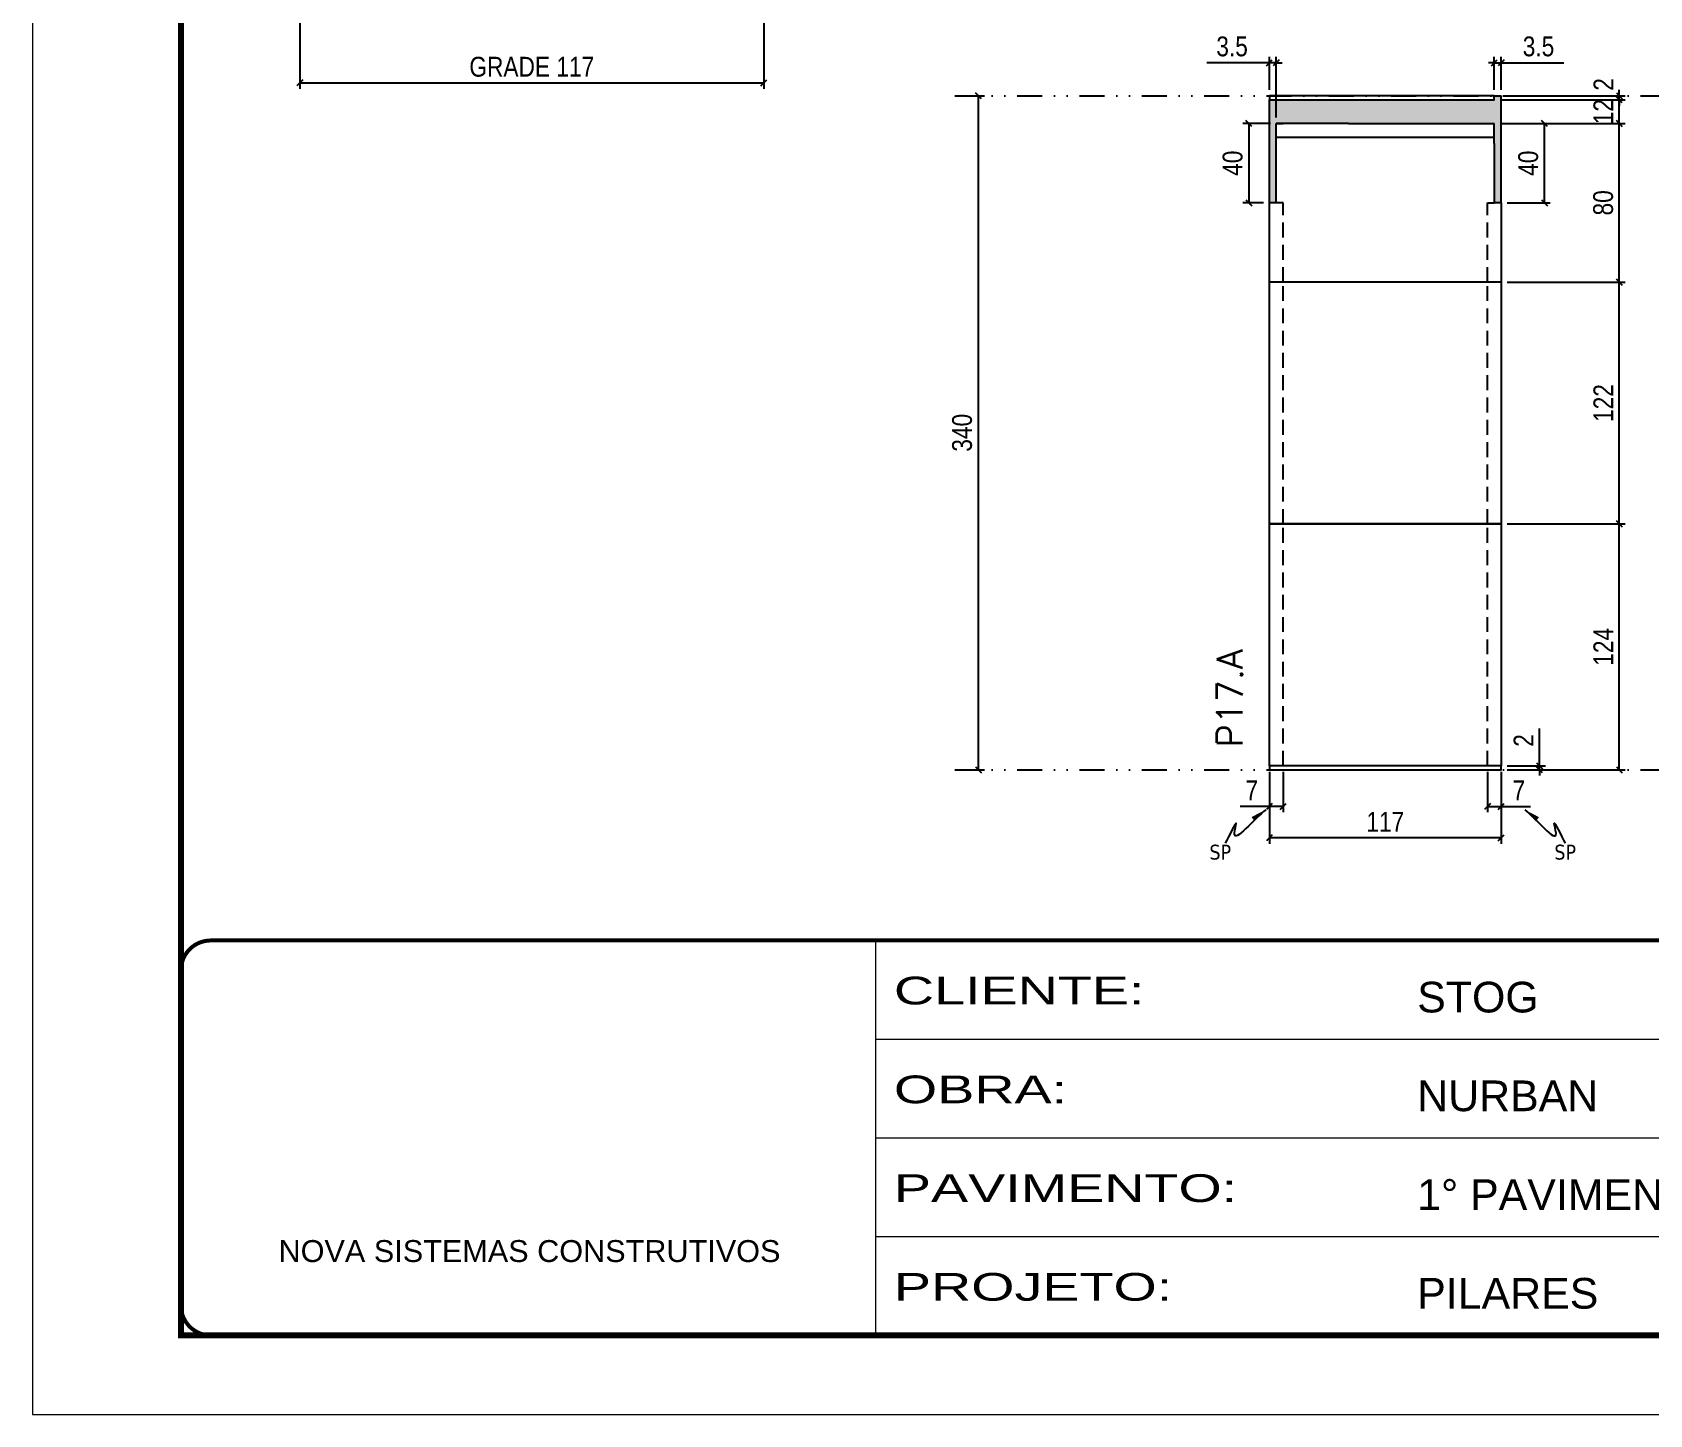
# Model space of a CAD drawing. Header units: millimetres. Extents: x 169816 to 178745, y 96537 to 113647.
# Drawn here: x 169816 to 170632, y 105726 to 106423 of the extents above; entities that cross this region are included whole.
import ezdxf

# ---------------------------------------------------------------- set-up
doc = ezdxf.new("R2010")
doc.units = ezdxf.units.MM
for name, pattern in [('CONTINUO', [0]), ('DASHED', [0.75, 0.5, -0.25]), ('DIVIDE2', [0.625, 0.25, -0.125, 0, -0.125, 0, -0.125]), ('HIDDEN', [0.375, 0.25, -0.125])]:
    doc.linetypes.add(name, pattern=pattern)
for name, color, linetype in [('COTA', 241, 'Continuous'), ('Cota Seção (2x)', 241, 'Continuous'), ('Nível', 160, 'Continuous'), ('Painéis', 200, 'Continuous'), ('SARR_2.2x7', 40, 'Continuous'), ('Sarrafo de Pressão', 42, 'HIDDEN'), ('texto', 7, 'Continuous')]:
    doc.layers.add(name, color=color, linetype=linetype)
for name, color, linetype, lineweight in [('Folhas', 255, 'Continuous', 9), ('SARRAFO DE PRESSAO', 251, 'DASHED', 9), ('Texto Seção', 7, 'Continuous', 15)]:
    doc.layers.add(name, color=color, linetype=linetype, lineweight=lineweight)
doc.styles.add('ARIAL', font='arial.ttf')
doc.styles.add('COTA TECNICA', font='techl___.ttf', dxfattribs={"height": 10})
doc.styles.add('COTA TECNICA 2X', font='techl___.ttf', dxfattribs={"height": 10})
doc.styles.add('COTA TECNICA-50', font='techl___.ttf', dxfattribs={"height": 10})
doc.styles.add('REGUA-120', font='ROMANS.shx', dxfattribs={"height": 15})
doc.styles.get("Standard").update_dxf_attribs({"font": 'arial.ttf'})
doc.styles.add('Tecnologia', font='')
doc.styles.get('Tecnologia').set_extended_font_data('Forgotten Futurist')
doc.dimstyles.new('COTA PAINEL-50', dxfattribs={"dimtxt": 10, "dimasz": 3, "dimexe": 3, "dimexo": 3, "dimgap": 3, "dimtad": 1, "dimdec": 1, "dimzin": 12, "dimdsep": 46, "dimtxsty": 'COTA TECNICA-50', "dimblk1": 'OBLIQUE', "dimblk2": 'OBLIQUE', "dimsah": 1, "dimcen": 0.9, "dimclrd": 4, "dimclre": 4, "dimclrt": 240, "dimadec": 1, "dimazin": 3, "dimtfac": 1, "dimtdec": 1, "dimtmove": 0, "dimatfit": 3, "dimfxl": 1, "dimtolj": 1, "dimtzin": 12, "dimarcsym": 0})
doc.dimstyles.new('PAINEL', dxfattribs={"dimtxt": 10, "dimasz": 3, "dimexe": 3, "dimexo": 3, "dimgap": 3, "dimtad": 1, "dimdec": 1, "dimzin": 12, "dimdsep": 46, "dimtxsty": 'COTA TECNICA', "dimblk1": 'OBLIQUE', "dimblk2": 'OBLIQUE', "dimsah": 1, "dimcen": 0.9, "dimclrd": 4, "dimclre": 4, "dimclrt": 240, "dimadec": 1, "dimazin": 3, "dimtfac": 1, "dimtdec": 1, "dimtmove": 0, "dimatfit": 3, "dimfxl": 1, "dimtolj": 1, "dimtzin": 12, "dimarcsym": 0})
doc.dimstyles.new('SECAO PILAR', dxfattribs={"dimtxt": 10, "dimasz": 3, "dimexe": 3, "dimexo": 3, "dimgap": 3, "dimtad": 1, "dimdec": 1, "dimlfac": 0.5, "dimzin": 12, "dimdsep": 46, "dimtxsty": 'COTA TECNICA 2X', "dimblk1": 'OBLIQUE', "dimblk2": 'OBLIQUE', "dimsah": 1, "dimcen": 0.9, "dimclrd": 256, "dimclre": 256, "dimclrt": 256, "dimadec": 1, "dimazin": 3, "dimtfac": 1, "dimtdec": 1, "dimtmove": 0, "dimatfit": 3, "dimfxl": 1, "dimtolj": 1, "dimtzin": 12, "dimarcsym": 0})
doc.dimstyles.get("Standard").update_dxf_attribs({"dimtxt": 0.18, "dimasz": 0.18, "dimexe": 0.18, "dimexo": 0.0625, "dimgap": 0.09, "dimtad": 0, "dimtih": 1, "dimtoh": 1, "dimdec": 4, "dimzin": 0, "dimdsep": 46, "dimtxsty": 'Standard', "dimcen": 0.09, "dimadec": 0, "dimazin": 0, "dimtfac": 1, "dimtdec": 4, "dimtofl": 0, "dimtmove": 0, "dimatfit": 3, "dimfxl": 1, "dimtolj": 1, "dimtzin": 0, "dimarcsym": 0})

# ---------------------------------------------------------------- blocks, each defined once
blk = doc.blocks.new('9999999999')
at = {"color": 30, "linetype": 'CONTINUO'}
for p, q in [((98564.56, 34230.21), (98564.56, 34429.45)), ((98564.56, 34379.64), (99583.98, 34379.64)), ((98564.56, 34329.83), (99487.98, 34329.83)), ((98564.56, 34280.02), (99487.98, 34280.02))]:
    blk.add_line(p, q, dxfattribs=at)
at = {"color": 30, "linetype": 'CONTINUO', "const_width": 2}
blk.add_lwpolyline([(99583.98, 34230.21), (99583.98, 34414.45, 0.414214), (99568.98, 34429.45), (98228.98, 34429.45, 0.414214), (98213.98, 34414.45), (98213.98, 34245.21, 0.414214), (98228.98, 34230.21), (99583.98, 34230.21)], format="xyb", dxfattribs=at)
at = {"layer": 'Folhas'}
blk.add_lwpolyline([(98138.98, 34190.21), (99623.98, 34190.21), (99623.98, 35240.21), (98138.98, 35240.21)], close=True, dxfattribs=at)
at = {"layer": 'Folhas', "color": 30, "const_width": 3}
blk.add_lwpolyline([(98213.98, 34230.21), (99583.98, 34230.21), (99583.98, 35200.21), (98213.98, 35200.21)], close=True, dxfattribs=at)
at = {"color": 7, "linetype": 'Continuous', "ltscale": 5, "style": 'ARIAL'}
for s, height, p in [('STOG', 15.483, (98837.68, 34393.13)), ('NURBAN', 15.483, (98837.68, 34343.32)), ('1° PAVIMENTO', 15.4829, (98837.68, 34293.51)), ('NOVA SISTEMAS CONSTRUTIVOS', 11.0592, (98263.19, 34267.21)), ('PILARES', 15.483, (98837.68, 34243.7))]:
    blk.add_text(s, height=height, dxfattribs=at).set_placement(p)
at = {"layer": 'Folhas', "color": 7, "style": 'Tecnologia', "width": 1.5}
for s, p in [('CLIENTE:', (98573.65, 34397.17)), ('OBRA:', (98573.65, 34347.31)), ('PAVIMENTO:', (98573.65, 34297.5)), ('PROJETO:', (98573.65, 34247.69))]:
    blk.add_text(s, height=14, dxfattribs=at).set_placement(p)
blk = doc.blocks.new('_Oblique')
at = {"color": 0, "linetype": 'ByBlock', "lineweight": -2}
blk.add_line((-0.5, -0.5), (0.5, 0.5), dxfattribs=at)
blk = doc.blocks.new('*D953')
at = {"layer": 'Cota Seção (2x)', "lineweight": -2, "transparency": 16777216}
for p, q in [((169951, 106463.56), (169951, 106394.56)), ((170185, 106463.56), (170185, 106394.56)), ((169951, 106397.56), (170185, 106397.56))]:
    blk.add_line(p, q, dxfattribs=at)
at = {"layer": 'Defpoints', "color": 0, "transparency": 16777216}
for p in [(169951, 106466.56), (170185, 106466.56), (170185, 106397.56)]:
    blk.add_point(p, dxfattribs=at)
at = {"layer": 'Cota Seção (2x)', "lineweight": -2, "transparency": 16777216, "xscale": 3, "yscale": 3, "zscale": 3, "rotation": 180}
blk.add_blockref('_Oblique', (169951, 106397.56), dxfattribs=at)
at = {"layer": 'Cota Seção (2x)', "lineweight": -2, "transparency": 16777216, "xscale": 3, "yscale": 3, "zscale": 3}
blk.add_blockref('_Oblique', (170185, 106397.56), dxfattribs=at)
at = {"layer": 'Cota Seção (2x)', "transparency": 16777216, "insert": (170068, 106405.66), "char_height": 10, "attachment_point": 5, "style": 'COTA TECNICA 2X'}
blk.add_mtext('\\A1;GRADE 117', dxfattribs=at)
blk = doc.blocks.new('*D1061')
at = {"layer": 'COTA', "color": 4, "lineweight": -2, "transparency": 16777216}
for p, q in [((170284.49, 106391.06), (170296.34, 106391.06)), ((170293.34, 106051.06), (170293.34, 106391.06)), ((170284.49, 106051.06), (170296.34, 106051.06))]:
    blk.add_line(p, q, dxfattribs=at)
at = {"layer": 'Defpoints', "color": 0, "transparency": 16777216}
for p in [(170281.49, 106391.06), (170293.34, 106391.06), (170281.49, 106051.06)]:
    blk.add_point(p, dxfattribs=at)
at = {"layer": 'COTA', "color": 4, "lineweight": -2, "transparency": 16777216, "xscale": 3, "yscale": 3, "zscale": 3}
for p, rotation in [((170293.34, 106391.06), 90), ((170293.34, 106051.06), 270)]:
    blk.add_blockref('_Oblique', p, dxfattribs=dict(at, rotation=rotation))
at = {"layer": 'COTA', "color": 240, "transparency": 16777216, "insert": (170285.13, 106221.06), "char_height": 10, "attachment_point": 5, "rotation": 90, "style": 'COTA TECNICA-50'}
blk.add_mtext('\\A1;340', dxfattribs=at)
blk = doc.blocks.new('*D781')
at = {"layer": 'COTA', "color": 4, "lineweight": -2, "transparency": 16777216}
for p, q in [((170440.11, 106050.06), (170440.11, 106013.7)), ((170557.11, 106050.06), (170557.11, 106013.7)), ((170557.11, 106016.7), (170440.11, 106016.7))]:
    blk.add_line(p, q, dxfattribs=at)
at = {"layer": 'Defpoints', "color": 0, "transparency": 16777216}
for p in [(170440.11, 106053.06), (170557.11, 106053.06), (170440.11, 106016.7)]:
    blk.add_point(p, dxfattribs=at)
at = {"layer": 'COTA', "color": 4, "lineweight": -2, "transparency": 16777216, "xscale": 3, "yscale": 3, "zscale": 3, "rotation": 180}
blk.add_blockref('_Oblique', (170440.11, 106016.7), dxfattribs=at)
at = {"layer": 'COTA', "color": 4, "lineweight": -2, "transparency": 16777216, "xscale": 3, "yscale": 3, "zscale": 3}
blk.add_blockref('_Oblique', (170557.11, 106016.7), dxfattribs=at)
at = {"layer": 'COTA', "color": 240, "transparency": 16777216, "insert": (170498.61, 106024.78), "char_height": 10, "attachment_point": 5, "style": 'COTA TECNICA'}
blk.add_mtext('\\A1;117', dxfattribs=at)
blk = doc.blocks.new('*D782')
at = {"layer": 'COTA', "color": 4, "lineweight": -2, "transparency": 16777216}
for p, q in [((170550.11, 106050.06), (170550.11, 106029.55)), ((170557.11, 106048.06), (170557.11, 106029.55)), ((170550.11, 106032.55), (170557.11, 106032.55)), ((170557.11, 106032.55), (170571.84, 106032.55))]:
    blk.add_line(p, q, dxfattribs=at)
at = {"layer": 'Defpoints', "color": 0, "transparency": 16777216}
for p in [(170550.11, 106053.06), (170557.11, 106051.06), (170557.11, 106032.55)]:
    blk.add_point(p, dxfattribs=at)
at = {"layer": 'COTA', "color": 4, "lineweight": -2, "transparency": 16777216, "xscale": 3, "yscale": 3, "zscale": 3, "rotation": 180}
blk.add_blockref('_Oblique', (170550.11, 106032.55), dxfattribs=at)
at = {"layer": 'COTA', "color": 4, "lineweight": -2, "transparency": 16777216, "xscale": 3, "yscale": 3, "zscale": 3}
blk.add_blockref('_Oblique', (170557.11, 106032.55), dxfattribs=at)
at = {"layer": 'COTA', "color": 240, "transparency": 16777216, "insert": (170565.98, 106040.63), "char_height": 10, "attachment_point": 5, "style": 'COTA TECNICA-50'}
blk.add_mtext('\\A1;7', dxfattribs=at)
blk = doc.blocks.new('*D783')
at = {"layer": 'COTA', "color": 4, "lineweight": -2, "transparency": 16777216}
for p, q in [((170440.11, 106048.06), (170440.11, 106029.55)), ((170447.11, 106050.06), (170447.11, 106029.55)), ((170440.11, 106032.55), (170425.38, 106032.55)), ((170447.11, 106032.55), (170440.11, 106032.55))]:
    blk.add_line(p, q, dxfattribs=at)
at = {"layer": 'Defpoints', "color": 0, "transparency": 16777216}
for p in [(170440.11, 106051.06), (170447.11, 106053.06), (170440.11, 106032.55)]:
    blk.add_point(p, dxfattribs=at)
at = {"layer": 'COTA', "color": 4, "lineweight": -2, "transparency": 16777216, "xscale": 3, "yscale": 3, "zscale": 3, "rotation": 180}
blk.add_blockref('_Oblique', (170440.11, 106032.55), dxfattribs=at)
at = {"layer": 'COTA', "color": 4, "lineweight": -2, "transparency": 16777216, "xscale": 3, "yscale": 3, "zscale": 3}
blk.add_blockref('_Oblique', (170447.11, 106032.55), dxfattribs=at)
at = {"layer": 'COTA', "color": 240, "transparency": 16777216, "insert": (170431.25, 106040.63), "char_height": 10, "attachment_point": 5, "style": 'COTA TECNICA-50'}
blk.add_mtext('\\A1;7', dxfattribs=at)
blk = doc.blocks.new('*D784')
at = {"layer": 'COTA', "color": 4, "linetype": 'ByBlock', "lineweight": -2, "transparency": 16777216}
for p, q in [((170560.11, 106175.06), (170619.68, 106175.06)), ((170616.68, 106051.06), (170616.68, 106175.06)), ((170560.11, 106051.06), (170619.68, 106051.06))]:
    blk.add_line(p, q, dxfattribs=at)
at = {"layer": 'Defpoints', "color": 0, "linetype": 'ByBlock', "transparency": 16777216}
for p in [(170557.11, 106175.06), (170616.68, 106175.06), (170557.11, 106051.06)]:
    blk.add_point(p, dxfattribs=at)
at = {"layer": 'COTA', "color": 4, "linetype": 'ByBlock', "lineweight": -2, "transparency": 16777216, "xscale": 3, "yscale": 3, "zscale": 3}
for p, rotation in [((170616.68, 106175.06), 90), ((170616.68, 106051.06), 270)]:
    blk.add_blockref('_Oblique', p, dxfattribs=dict(at, rotation=rotation))
at = {"layer": 'COTA', "color": 240, "linetype": 'ByBlock', "transparency": 16777216, "insert": (170608.61, 106113.06), "char_height": 10, "attachment_point": 5, "rotation": 90, "style": 'COTA TECNICA'}
blk.add_mtext('\\A1;124', dxfattribs=at)
blk = doc.blocks.new('*D785')
at = {"layer": 'COTA', "color": 4, "lineweight": -2, "transparency": 16777216}
for p, q in [((170576.37, 106053.06), (170576.37, 106071.87)), ((170560.11, 106053.06), (170579.37, 106053.06)), ((170560.11, 106051.06), (170579.37, 106051.06)), ((170576.37, 106051.06), (170576.37, 106053.06)), ((170576.37, 106051.06), (170576.37, 106048.06))]:
    blk.add_line(p, q, dxfattribs=at)
at = {"layer": 'Defpoints', "color": 0, "transparency": 16777216}
for p in [(170557.11, 106053.06), (170557.11, 106051.06), (170576.37, 106051.06)]:
    blk.add_point(p, dxfattribs=at)
at = {"layer": 'COTA', "color": 4, "lineweight": -2, "transparency": 16777216, "xscale": 3, "yscale": 3, "zscale": 3}
for p, rotation in [((170576.37, 106053.06), 270), ((170576.37, 106051.06), 90)]:
    blk.add_blockref('_Oblique', p, dxfattribs=dict(at, rotation=rotation))
at = {"layer": 'COTA', "color": 240, "transparency": 16777216, "insert": (170568.37, 106065.81), "char_height": 10, "attachment_point": 5, "rotation": 90, "style": 'COTA TECNICA-50'}
blk.add_mtext('\\A1;2', dxfattribs=at)
blk = doc.blocks.new('*D786')
at = {"layer": 'COTA', "color": 4, "linetype": 'ByBlock', "lineweight": -2, "transparency": 16777216}
for p, q in [((170560.11, 106175.06), (170619.68, 106175.06)), ((170616.68, 106051.06), (170616.68, 106175.06)), ((170560.11, 106051.06), (170619.68, 106051.06))]:
    blk.add_line(p, q, dxfattribs=at)
at = {"layer": 'Defpoints', "color": 0, "linetype": 'ByBlock', "transparency": 16777216}
for p in [(170557.11, 106175.06), (170616.68, 106175.06), (170557.11, 106051.06)]:
    blk.add_point(p, dxfattribs=at)
at = {"layer": 'COTA', "color": 4, "linetype": 'ByBlock', "lineweight": -2, "transparency": 16777216, "xscale": 3, "yscale": 3, "zscale": 3}
for p, rotation in [((170616.68, 106175.06), 90), ((170616.68, 106051.06), 270)]:
    blk.add_blockref('_Oblique', p, dxfattribs=dict(at, rotation=rotation))
at = {"layer": 'COTA', "color": 240, "linetype": 'ByBlock', "transparency": 16777216, "insert": (170608.61, 106113.06), "char_height": 10, "attachment_point": 5, "rotation": 90, "style": 'COTA TECNICA'}
blk.add_mtext('\\A1;124', dxfattribs=at)
blk = doc.blocks.new('*D1046')
at = {"layer": 'COTA', "color": 4, "lineweight": -2, "transparency": 16777216}
for p, q in [((170560.11, 106297.06), (170619.68, 106297.06)), ((170616.68, 106175.06), (170616.68, 106297.06)), ((170560.11, 106175.06), (170619.68, 106175.06))]:
    blk.add_line(p, q, dxfattribs=at)
at = {"layer": 'Defpoints', "color": 0, "transparency": 16777216}
for p in [(170557.11, 106297.06), (170616.68, 106297.06), (170557.11, 106175.06)]:
    blk.add_point(p, dxfattribs=at)
at = {"layer": 'COTA', "color": 4, "lineweight": -2, "transparency": 16777216, "xscale": 3, "yscale": 3, "zscale": 3}
for p, rotation in [((170616.68, 106297.06), 90), ((170616.68, 106175.06), 270)]:
    blk.add_blockref('_Oblique', p, dxfattribs=dict(at, rotation=rotation))
at = {"layer": 'COTA', "color": 240, "transparency": 16777216, "insert": (170608.62, 106236.06), "char_height": 10, "attachment_point": 5, "rotation": 90, "style": 'COTA TECNICA'}
blk.add_mtext('\\A1;122', dxfattribs=at)
blk = doc.blocks.new('*D1047')
at = {"layer": 'COTA', "color": 4, "lineweight": -2, "transparency": 16777216}
for p, q in [((170556.61, 106377.06), (170619.68, 106377.06)), ((170616.68, 106297.06), (170616.68, 106377.06)), ((170560.11, 106297.06), (170619.68, 106297.06))]:
    blk.add_line(p, q, dxfattribs=at)
at = {"layer": 'Defpoints', "color": 0, "transparency": 16777216}
for p in [(170553.61, 106377.06), (170616.68, 106377.06), (170557.11, 106297.06)]:
    blk.add_point(p, dxfattribs=at)
at = {"layer": 'COTA', "color": 4, "lineweight": -2, "transparency": 16777216, "xscale": 3, "yscale": 3, "zscale": 3}
for p, rotation in [((170616.68, 106377.06), 90), ((170616.68, 106297.06), 270)]:
    blk.add_blockref('_Oblique', p, dxfattribs=dict(at, rotation=rotation))
at = {"layer": 'COTA', "color": 240, "transparency": 16777216, "insert": (170608.56, 106337.06), "char_height": 10, "attachment_point": 5, "rotation": 90, "style": 'COTA TECNICA'}
blk.add_mtext('\\A1;80', dxfattribs=at)
blk = doc.blocks.new('*D1048')
at = {"layer": 'COTA', "color": 4, "lineweight": -2, "transparency": 16777216}
for p, q in [((170556.61, 106389.06), (170619.68, 106389.06)), ((170616.68, 106377.06), (170616.68, 106389.06)), ((170556.61, 106377.06), (170619.68, 106377.06))]:
    blk.add_line(p, q, dxfattribs=at)
at = {"layer": 'Defpoints', "color": 0, "transparency": 16777216}
for p in [(170553.61, 106389.06), (170616.68, 106389.06), (170553.61, 106377.06)]:
    blk.add_point(p, dxfattribs=at)
at = {"layer": 'COTA', "color": 4, "lineweight": -2, "transparency": 16777216, "xscale": 3, "yscale": 3, "zscale": 3}
for p, rotation in [((170616.68, 106389.06), 90), ((170616.68, 106377.06), 270)]:
    blk.add_blockref('_Oblique', p, dxfattribs=dict(at, rotation=rotation))
at = {"layer": 'COTA', "color": 240, "transparency": 16777216, "insert": (170608.62, 106383.06), "char_height": 10, "attachment_point": 5, "rotation": 90, "style": 'COTA TECNICA'}
blk.add_mtext('\\A1;12', dxfattribs=at)
blk = doc.blocks.new('*D1049')
at = {"layer": 'COTA', "color": 4, "lineweight": -2, "transparency": 16777216}
for p, q in [((170616.68, 106391.06), (170616.68, 106394.06)), ((170556.61, 106389.06), (170619.68, 106389.06)), ((170558.36, 106391.06), (170619.68, 106391.06)), ((170616.68, 106389.06), (170616.68, 106391.06)), ((170616.68, 106389.06), (170616.68, 106386.06))]:
    blk.add_line(p, q, dxfattribs=at)
at = {"layer": 'Defpoints', "color": 0, "transparency": 16777216}
for p in [(170553.61, 106389.06), (170555.36, 106391.06), (170616.68, 106391.06)]:
    blk.add_point(p, dxfattribs=at)
at = {"layer": 'COTA', "color": 4, "lineweight": -2, "transparency": 16777216, "xscale": 3, "yscale": 3, "zscale": 3}
for p, rotation in [((170616.68, 106391.06), 270), ((170616.68, 106389.06), 90)]:
    blk.add_blockref('_Oblique', p, dxfattribs=dict(at, rotation=rotation))
at = {"layer": 'COTA', "color": 240, "transparency": 16777216, "insert": (170608.68, 106396.81), "char_height": 10, "attachment_point": 5, "rotation": 90, "style": 'COTA TECNICA'}
blk.add_mtext('\\A1;2', dxfattribs=at)
blk = doc.blocks.new('*D1050')
at = {"layer": 'COTA', "color": 4, "lineweight": -2, "transparency": 16777216}
for p, q in [((170556.61, 106377.06), (170581.86, 106377.06)), ((170578.86, 106337.06), (170578.86, 106377.06)), ((170560.11, 106337.06), (170581.86, 106337.06))]:
    blk.add_line(p, q, dxfattribs=at)
at = {"layer": 'Defpoints', "color": 0, "transparency": 16777216}
for p in [(170553.61, 106377.06), (170578.86, 106377.06), (170557.11, 106337.06)]:
    blk.add_point(p, dxfattribs=at)
at = {"layer": 'COTA', "color": 4, "lineweight": -2, "transparency": 16777216, "xscale": 3, "yscale": 3, "zscale": 3}
for p, rotation in [((170578.86, 106377.06), 90), ((170578.86, 106337.06), 270)]:
    blk.add_blockref('_Oblique', p, dxfattribs=dict(at, rotation=rotation))
at = {"layer": 'COTA', "color": 240, "transparency": 16777216, "insert": (170570.75, 106357.06), "char_height": 10, "attachment_point": 5, "rotation": 90, "style": 'COTA TECNICA'}
blk.add_mtext('\\A1;40', dxfattribs=at)
blk = doc.blocks.new('*D1053')
at = {"layer": 'COTA', "color": 4, "lineweight": -2, "transparency": 16777216}
for p, q in [((170553.61, 106394.06), (170553.61, 106410.71)), ((170557.11, 106394.06), (170557.11, 106410.71)), ((170553.61, 106407.71), (170550.61, 106407.71)), ((170553.61, 106407.71), (170557.11, 106407.71)), ((170557.11, 106407.71), (170588.72, 106407.71))]:
    blk.add_line(p, q, dxfattribs=at)
at = {"layer": 'Defpoints', "color": 0, "transparency": 16777216}
for p in [(170557.11, 106407.71), (170553.61, 106391.06), (170557.11, 106391.06)]:
    blk.add_point(p, dxfattribs=at)
at = {"layer": 'COTA', "color": 4, "lineweight": -2, "transparency": 16777216, "xscale": 3, "yscale": 3, "zscale": 3}
blk.add_blockref('_Oblique', (170553.61, 106407.71), dxfattribs=at)
at = {"layer": 'COTA', "color": 4, "lineweight": -2, "transparency": 16777216, "xscale": 3, "yscale": 3, "zscale": 3, "rotation": 180}
blk.add_blockref('_Oblique', (170557.11, 106407.71), dxfattribs=at)
at = {"layer": 'COTA', "color": 240, "transparency": 16777216, "insert": (170575.91, 106415.93), "char_height": 10, "attachment_point": 5, "style": 'COTA TECNICA'}
blk.add_mtext('\\A1;3.5', dxfattribs=at)
blk = doc.blocks.new('*D1544')
at = {"layer": 'Defpoints', "color": 0, "transparency": 16777216}
for p in [(170443.61, 106377.06), (170429.72, 106337.06), (170440.11, 106337.06)]:
    blk.add_point(p, dxfattribs=at)
at = {"layer": 'Painéis', "color": 4, "lineweight": -2, "transparency": 16777216}
for p, q in [((170440.61, 106377.06), (170426.72, 106377.06)), ((170429.72, 106377.06), (170429.72, 106337.06)), ((170437.11, 106337.06), (170426.72, 106337.06))]:
    blk.add_line(p, q, dxfattribs=at)
at = {"layer": 'Painéis', "color": 4, "lineweight": -2, "transparency": 16777216, "xscale": 3, "yscale": 3, "zscale": 3}
for p, rotation in [((170429.72, 106377.06), 90), ((170429.72, 106337.06), 270)]:
    blk.add_blockref('_Oblique', p, dxfattribs=dict(at, rotation=rotation))
at = {"layer": 'Painéis', "color": 240, "transparency": 16777216, "insert": (170421.62, 106357.06), "char_height": 10, "attachment_point": 5, "rotation": 90, "style": 'COTA TECNICA'}
blk.add_mtext('\\A1;40', dxfattribs=at)
blk = doc.blocks.new('*D1545')
at = {"layer": 'Defpoints', "color": 0, "transparency": 16777216}
for p in [(170440.11, 106407.71), (170440.11, 106391.06), (170443.61, 106377.06)]:
    blk.add_point(p, dxfattribs=at)
at = {"layer": 'Painéis', "color": 4, "lineweight": -2, "transparency": 16777216}
for p, q in [((170440.11, 106394.06), (170440.11, 106410.71)), ((170443.61, 106380.06), (170443.61, 106410.71)), ((170440.11, 106407.71), (170408.51, 106407.71)), ((170443.61, 106407.71), (170440.11, 106407.71)), ((170443.61, 106407.71), (170446.61, 106407.71))]:
    blk.add_line(p, q, dxfattribs=at)
at = {"layer": 'Painéis', "color": 4, "lineweight": -2, "transparency": 16777216, "xscale": 3, "yscale": 3, "zscale": 3}
blk.add_blockref('_Oblique', (170440.11, 106407.71), dxfattribs=at)
at = {"layer": 'Painéis', "color": 4, "lineweight": -2, "transparency": 16777216, "xscale": 3, "yscale": 3, "zscale": 3, "rotation": 180}
blk.add_blockref('_Oblique', (170443.61, 106407.71), dxfattribs=at)
at = {"layer": 'Painéis', "color": 240, "transparency": 16777216, "insert": (170421.31, 106415.93), "char_height": 10, "attachment_point": 5, "style": 'COTA TECNICA'}
blk.add_mtext('\\A1;3.5', dxfattribs=at)

msp = doc.modelspace()

# ---------------------------------------------------------------- hatches: boundary and pattern name
at = {"layer": 'COTA', "linetype": 'ByBlock'}
h = msp.add_hatch(dxfattribs=at)
h.set_pattern_fill('AR-CONC', color=256, scale=0.03)
h.paths.add_polyline_path([(170553.61, 106377.06), (170553.61, 106367.06), (170553.61, 106337.06), (170557.11, 106337.06), (170557.11, 106391.06), (170553.61, 106391.06), (170553.61, 106389.06), (170440.11, 106389.06), (170440.11, 106337.06), (170443.61, 106337.06), (170443.61, 106377.06), (170480.11, 106377.06)])

# ---------------------------------------------------------------- linework, layer by layer
for p, q in [((170440.11, 106391.06), (170440.11, 106391.06)), ((170440.11, 106337.06), (170440.11, 106389.06)), ((170553.61, 106391.06), (170557.11, 106391.06)), ((170557.11, 106337.06), (170557.11, 106391.06))]:
    msp.add_line(p, q, dxfattribs=at)
at = {"layer": 'Nível', "color": 4, "linetype": 'DIVIDE2', "ltscale": 50}
for p, q in [((170281.49, 106391.06), (171261.02, 106391.06)), ((170281.49, 106051.06), (171261.02, 106051.06))]:
    msp.add_line(p, q, dxfattribs=at)
at = {"layer": 'Painéis'}
for p, q in [((170480.11, 106377.06), (170443.61, 106377.06)), ((170443.61, 106337.06), (170443.61, 106377.06)), ((170480.11, 106377.06), (170553.61, 106377.06)), ((170553.61, 106367.06), (170553.61, 106377.06)), ((170553.61, 106367.06), (170553.61, 106367.06)), ((170553.61, 106367.06), (170553.61, 106337.06)), ((170440.11, 106239.06), (170440.11, 106337.06)), ((170443.61, 106337.06), (170440.11, 106337.06)), ((170557.11, 106337.06), (170553.61, 106337.06)), ((170557.11, 106337.06), (170557.11, 106239.06)), ((170557.11, 106297.06), (170440.11, 106297.06)), ((170440.11, 106175.06), (170440.11, 106239.06)), ((170557.11, 106239.06), (170557.11, 106175.06)), ((170440.11, 106175.06), (170557.11, 106175.06)), ((170440.11, 106053.06), (170440.11, 106175.06)), ((170557.11, 106175.06), (170440.11, 106175.06)), ((170557.11, 106175.06), (170557.11, 106053.06)), ((170557.11, 106053.06), (170440.11, 106053.06))]:
    msp.add_line(p, q, dxfattribs=at)
for points in [[(170440.11, 106389.06), (170553.61, 106389.06), (170553.61, 106391.06), (170440.11, 106391.06)], [(170440.11, 106051.06), (170557.11, 106051.06), (170557.11, 106053.06), (170440.11, 106053.06)]]:
    msp.add_lwpolyline(points, close=True, dxfattribs=at)
at = {"layer": 'SARR_2.2x7'}
msp.add_line((170553.61, 106370.06), (170443.61, 106370.06), dxfattribs=at)
at = {"layer": 'Sarrafo de Pressão', "ltscale": 30}
for p, q in [((170443.61, 106377.06), (170447.11, 106377.06)), ((170447.11, 106337.06), (170443.61, 106337.06)), ((170447.11, 106297.06), (170447.11, 106337.06)), ((170550.11, 106297.06), (170550.11, 106337.06)), ((170550.11, 106337.06), (170553.61, 106337.06)), ((170447.11, 106175.06), (170447.11, 106297.06)), ((170550.11, 106175.06), (170550.11, 106297.06)), ((170447.11, 106053.06), (170447.11, 106175.06)), ((170550.11, 106053.06), (170550.11, 106175.06))]:
    msp.add_line(p, q, dxfattribs=at)

# ---------------------------------------------------------------- block references
at = {"layer": 'SARRAFO DE PRESSAO', "color": 6, "linetype": 'ByBlock'}
msp.add_blockref('9999999999', (71677.04, 71535.45), dxfattribs=at)

# ---------------------------------------------------------------- texts
at = {"layer": 'texto', "color": 0, "char_height": 7.5, "attachment_point": 5}
for insert in [(170415.34, 106009.39), (170589.36, 106009.39)]:
    msp.add_mtext('{\\fTahoma|b0|i0|c0|p34;\\C4;SP}', dxfattribs=dict(at, insert=insert))
at = {"layer": 'Texto Seção', "insert": (170426.64, 106062.31), "char_height": 13, "width": 285.3299, "attachment_point": 7, "rotation": 90, "style": 'REGUA-120'}
msp.add_mtext('P17.A', dxfattribs=at)

# ---------------------------------------------------------------- dimensions: what is measured, and where the dimension line sits
at = {"layer": 'COTA'}
for base, p1, p2, dimstyle, picture, middle in [((170557.11, 106407.71), (170553.61, 106391.06), (170557.11, 106391.06), 'PAINEL', '*D1053', (170575.91, 106415.93)), ((170557.11, 106032.55), (170550.11, 106053.06), (170557.11, 106051.06), 'COTA PAINEL-50', '*D782', (170565.98, 106040.63))]:
    dim = msp.add_linear_dim(base=base, p1=p1, p2=p2, dimstyle=dimstyle, dxfattribs=at)
    dim.commit()
    dim.dimension.update_dxf_attribs({"geometry": picture, "text_midpoint": middle})
dim = msp.add_linear_dim(base=(170616.68, 106391.06), p1=(170553.61, 106389.06), p2=(170555.36, 106391.06), angle=90, dimstyle='PAINEL', override={"dimtmove": 1}, dxfattribs=at)
dim.commit()
dim.dimension.update_dxf_attribs({"geometry": '*D1049', "text_midpoint": (170616.68, 106396.81), "dimtype": 160})
for base, p1, p2, angle, dimstyle, picture, middle in [((170293.34, 106391.06), (170281.49, 106051.06), (170281.49, 106391.06), 90, 'COTA PAINEL-50', '*D1061', (170285.13, 106221.06)), ((170578.86, 106377.06), (170557.11, 106337.06), (170553.61, 106377.06), 90, 'PAINEL', '*D1050', (170570.75, 106357.06)), ((170616.68, 106297.06), (170557.11, 106175.06), (170557.11, 106297.06), 90, 'PAINEL', '*D1046', (170608.62, 106236.06)), ((170440.11, 106032.55), (170447.11, 106053.06), (170440.11, 106051.06), 180, 'COTA PAINEL-50', '*D783', (170431.25, 106040.63))]:
    dim = msp.add_linear_dim(base=base, p1=p1, p2=p2, angle=angle, dimstyle=dimstyle, dxfattribs=at)
    dim.commit()
    dim.dimension.update_dxf_attribs({"geometry": picture, "text_midpoint": middle})
for base, p1, p2, dimstyle, picture, middle in [((170616.68, 106389.06), (170553.61, 106377.06), (170553.61, 106389.06), 'PAINEL', '*D1048', (170616.68, 106383.06)), ((170576.37, 106051.06), (170557.11, 106053.06), (170557.11, 106051.06), 'COTA PAINEL-50', '*D785', (170576.37, 106065.81))]:
    dim = msp.add_linear_dim(base=base, p1=p1, p2=p2, angle=90, dimstyle=dimstyle, dxfattribs=at)
    dim.commit()
    dim.dimension.update_dxf_attribs({"geometry": picture, "text_midpoint": middle, "dimtype": 160})
for base, p1, p2, angle, override, picture, middle in [((170616.68, 106377.06), (170557.11, 106297.06), (170553.61, 106377.06), 90, {"dimtmove": 1}, '*D1047', (170608.56, 106337.06)), ((170440.11, 106016.7), (170557.11, 106053.06), (170440.11, 106053.06), 180, {"dimarcsym": 2}, '*D781', (170498.61, 106024.78))]:
    dim = msp.add_linear_dim(base=base, p1=p1, p2=p2, angle=angle, dimstyle='PAINEL', override=override, dxfattribs=at)
    dim.commit()
    dim.dimension.update_dxf_attribs({"geometry": picture, "text_midpoint": middle})
at = {"layer": 'COTA', "linetype": 'ByBlock'}
for picture in ['*D784', '*D786']:
    dim = msp.add_aligned_dim(p1=(170557.11, 106051.06), p2=(170557.11, 106175.06), distance=-59.57, dimstyle='PAINEL', dxfattribs=at)
    dim.commit()
    dim.dimension.update_dxf_attribs({"geometry": picture, "text_midpoint": (170608.61, 106113.06)})
at = {"layer": 'Cota Seção (2x)', "color": 241}
dim = msp.add_linear_dim(base=(170185, 106397.56), p1=(169951, 106466.56), p2=(170185, 106466.56), text='GRADE <>', dimstyle='SECAO PILAR', dxfattribs=at)
dim.commit()
dim.dimension.update_dxf_attribs({"geometry": '*D953', "text_midpoint": (170068, 106405.66)})
at = {"layer": 'Painéis'}
dim = msp.add_linear_dim(base=(170440.11, 106407.71), p1=(170443.61, 106377.06), p2=(170440.11, 106391.06), dimstyle='PAINEL', dxfattribs=at)
dim.commit()
dim.dimension.update_dxf_attribs({"geometry": '*D1545', "text_midpoint": (170421.31, 106415.93)})
dim = msp.add_linear_dim(base=(170429.72, 106337.06), p1=(170443.61, 106377.06), p2=(170440.11, 106337.06), angle=90, dimstyle='PAINEL', dxfattribs=at)
dim.commit()
dim.dimension.update_dxf_attribs({"geometry": '*D1544', "text_midpoint": (170421.62, 106357.06)})

# ---------------------------------------------------------------- leaders
at = {"layer": 'COTA', "path_type": 1}
for points in [[(170438.28, 106030.88), (170422.5, 106019.05), (170423.42, 106023.86), (170417.87, 106014.07)], [(170568.94, 106030.88), (170584.73, 106019.05), (170583.8, 106023.86), (170589.35, 106014.07)]]:
    msp.add_leader(points, dimstyle='Standard', override={"dimasz": 8}, dxfattribs=at)

doc.saveas('drawing.dxf')
